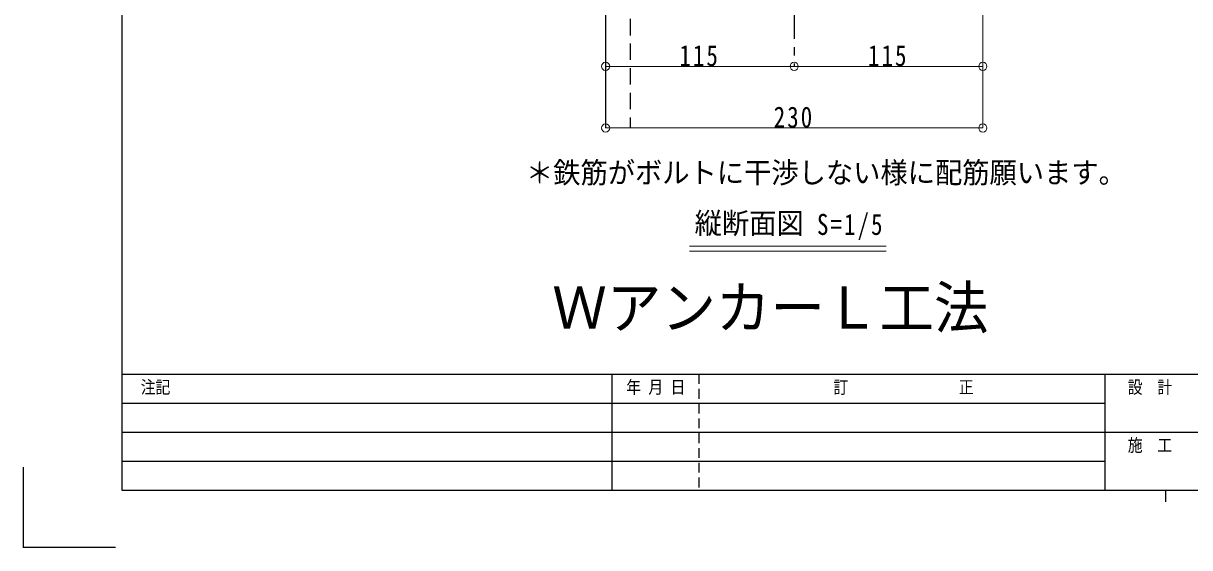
# Model space of a CAD drawing. Units: millimetres at full size, sheet at 1:5. Extents: x -1050 to 1050, y -742 to 742.
# Drawn here: x -1050 to -339, y -742 to -423 of the extents above; entities that cross this region are included whole.
import ezdxf
from ezdxf.enums import TextEntityAlignment as Align

# ---------------------------------------------------------------- set-up
doc = ezdxf.new("R2010")
doc.units = ezdxf.units.MM
doc.header["$LTSCALE"] = 5
for name, pattern in [('CHAIN1', [8, 5, -1, 1, -1]), ('DASHED1', [1.8, 1.2, -0.6]), ('DASHED2', [3, 2, -1])]:
    doc.linetypes.add(name, pattern=pattern)
for name, color, linetype in [('0-0_通り芯', 7, 'CHAIN1'), ('0-1_躯体', 134, 'Continuous'), ('1-4_印刷位置ライン', 7, 'Continuous'), ('1-5_図枠1_1', 7, 'Continuous')]:
    doc.layers.add(name, color=color, linetype=linetype)
doc.layers.add('0-3_寸法', color=54, linetype='Continuous', lineweight=20)
doc.layers.add('0-9_文字', color=3, linetype='Continuous', lineweight=20)
doc.styles.add('ＭＳ ゴシック', font='')
doc.styles.add('ＭＳ 明朝', font='')
doc.styles.get('ＭＳ ゴシック').set_extended_font_data('MS Gothic')
doc.styles.get('ＭＳ 明朝').set_extended_font_data('MS Mincho')

# ---------------------------------------------------------------- blocks, each defined once
blk = doc.blocks.new('dimension_origin')
at = {"color": 0, "linetype": 'Continuous', "lineweight": -2}
blk.add_circle((0, 0), 1.25, dxfattribs=at)

msp = doc.modelspace()

# ---------------------------------------------------------------- linework, layer by layer
at = {"layer": '0-0_通り芯'}
msp.add_line((-580, 512.406), (-580, -449.293), dxfattribs=at)
at = {"layer": '0-1_躯体'}
msp.add_line((-695, -224.293), (-695, -486.793), dxfattribs=at)
at = {"layer": '0-1_躯体', "linetype": 'DASHED2'}
msp.add_line((-680, -240.397), (-680, -486.793), dxfattribs=at)
at = {"layer": '0-3_寸法'}
for p, q in [((-465, -336.793), (-465, -486.793)), ((-695, -449.293), (-580, -449.293)), ((-580, -449.293), (-465, -449.293)), ((-695, -486.793), (-465, -486.793))]:
    msp.add_line(p, q, dxfattribs=at)
at = {"layer": '0-9_文字'}
for p, q in [((-524.014, -558.793), (-643.767, -558.793)), ((-524.014, -561.793), (-643.767, -561.793))]:
    msp.add_line(p, q, dxfattribs=at)
at = {"layer": '1-4_印刷位置ライン'}
for p in [(-1050, -693.374), (-993.722, -742.5)]:
    msp.add_line(p, (-1050, -742.5), dxfattribs=at)
at = {"layer": '1-5_図枠1_1'}
for p, q in [((-990, -636.793), (990, -636.793)), ((-691.162, -636.793), (-691.162, -707.5)), ((-390.657, -636.793), (-390.657, -707.5)), ((-990, -654.47), (-390.657, -654.47)), ((-990, -672.146), (-37.121, -672.146)), ((-990, -689.823), (-390.657, -689.823)), ((-353.535, -707.5), (-353.535, -714.571))]:
    msp.add_line(p, q, dxfattribs=at)
at = {"layer": '1-5_図枠1_1', "linetype": 'DASHED1'}
msp.add_line((-638.131, -636.793), (-638.131, -707.5), dxfattribs=at)
msp.add_line((-638.131, -636.793), (-638.131, -707.5), dxfattribs=at)
at = {"layer": '1-5_図枠1_1'}
msp.add_lwpolyline([(-990, 682.5), (-990, -707.5), (990, -707.5)], dxfattribs=at)

# ---------------------------------------------------------------- block references
at = {"layer": '0-3_寸法', "xscale": 2, "yscale": 2, "rotation": 180}
for p in [(-695, -449.293), (-580, -449.293), (-695, -486.793)]:
    msp.add_blockref('dimension_origin', p, dxfattribs=at)
at = {"layer": '0-3_寸法', "xscale": 2, "yscale": 2}
for p in [(-580, -449.293), (-465, -449.293), (-465, -486.793)]:
    msp.add_blockref('dimension_origin', p, dxfattribs=at)

# ---------------------------------------------------------------- texts
at = {"layer": '0-3_寸法', "char_height": 12.83, "attachment_point": 7, "style": 'ＭＳ ゴシック'}
for s, insert in [('\\T1.18;\\W0.8;115', (-650, -449.293)), ('\\T1.18;\\W0.8;115', (-535, -449.293)), ('\\T1.18;\\W0.8;230', (-592.5, -486.793))]:
    msp.add_mtext(s, dxfattribs=dict(at, insert=insert))
at = {"layer": '0-9_文字', "style": 'ＭＳ ゴシック', "width": 0.95}
for s, height, p in [('＊鉄筋がボルトに干渉しない様に配筋願います。', 12.83, (-743.55, -524.293)), ('縦断面図', 12.83, (-640.701, -555.106)), ('ＷアンカーＬ工法', 25.66, (-727.5, -616.793))]:
    msp.add_text(s, height=height, dxfattribs=at).set_placement(p, align=Align.BOTTOM_LEFT)
at = {"layer": '0-9_文字', "insert": (-566.097, -555.106), "char_height": 12.83, "attachment_point": 7, "style": 'ＭＳ ゴシック'}
msp.add_mtext('\\T1.18;\\W0.8;S=1/5', dxfattribs=at)
at = {"layer": '1-5_図枠1_1', "style": 'ＭＳ 明朝', "width": 0.85}
for s, p in [('注記', (-978.418, -650.934)), ('年 月 日', (-682.419, -650.934)), ('  設  計', (-385.607, -650.934)), ('訂               正', (-556.108, -650.934)), ('  施  工', (-385.607, -686.288))]:
    msp.add_text(s, height=7.776, dxfattribs=at).set_placement(p, align=Align.BOTTOM_LEFT)

doc.saveas('drawing.dxf')
